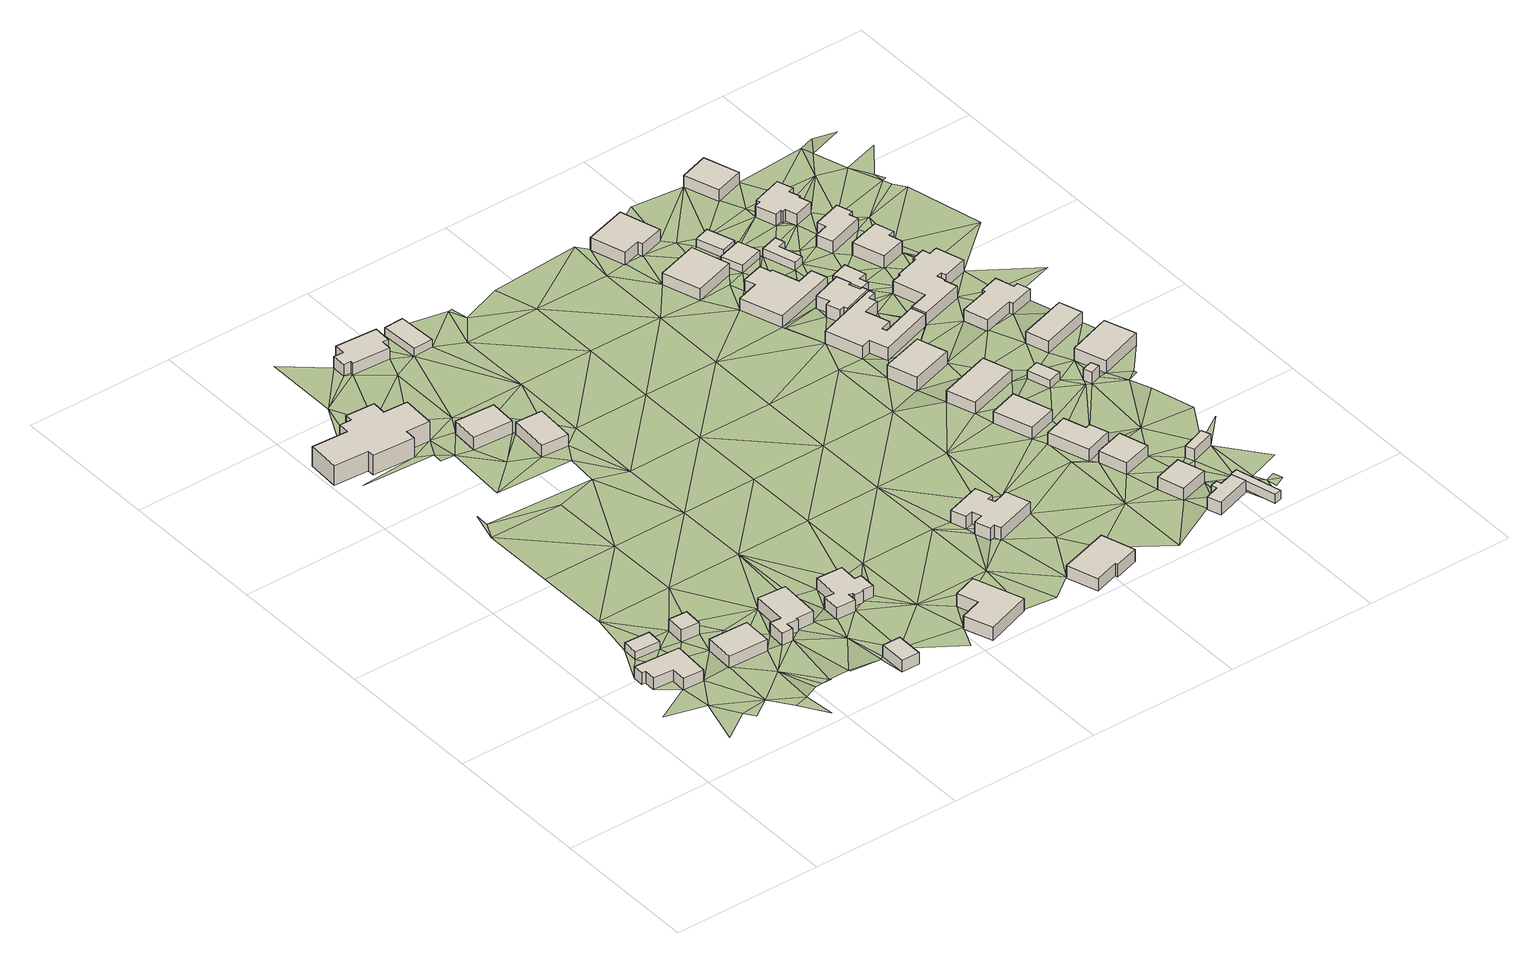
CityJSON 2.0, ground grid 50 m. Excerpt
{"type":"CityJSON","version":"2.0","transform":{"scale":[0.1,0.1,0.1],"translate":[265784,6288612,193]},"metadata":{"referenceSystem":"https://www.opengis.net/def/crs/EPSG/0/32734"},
"CityObjects":{
"building1":{"type":"Building","attributes":{"address":"3 Henning Huizen Street Mamre 7347 Cape Town","building":"house","building:levels":"1","building_height":4.1,"roof_height":198.03,"ground_height":193.93,"plus_code":"4FRWFFMH+HCJ"},"geometry":[{"type":"Solid","lod":"1","boundaries":[[[[0,1,2,3]],[[1,4,5,2]],[[4,6,7,5]],[[6,8,9,7]],[[8,10,11,9]],[[10,12,13,11]],[[12,14,15,13]],[[14,0,3,15]],[[3,2,5,7,9,11,13,15]],[[14,12,10,8,6,4,1,0]]]]}]},
"building2":{"type":"Building","attributes":{"building":"cabin","building:levels":"1","building_height":2.8,"roof_height":196.73,"ground_height":193.93,"plus_code":"4FRWFFMH+JCV"},"geometry":[{"type":"Solid","lod":"1","boundaries":[[[[16,17,18,19]],[[17,20,21,18]],[[20,22,23,21]],[[22,16,19,23]],[[19,18,21,23]],[[22,20,17,16]]]]}]},
"building3":{"type":"Building","attributes":{"building":"yes","building:levels":"1","building_height":4.1,"roof_height":198.22,"ground_height":194.12,"plus_code":"4FRWFFMH+JFP"},"geometry":[{"type":"Solid","lod":"1","boundaries":[[[[24,25,26,27]],[[25,28,29,26]],[[28,30,31,29]],[[30,24,27,31]],[[27,26,29,31]],[[30,28,25,24]]]]}]},
"building4":{"type":"Building","attributes":{"address":"5 Henning Huizen Street Mamre 7347 Cape Town","building":"house","building:levels":"1","building_height":4.1,"roof_height":198.22,"ground_height":194.12,"plus_code":"4FRWFFMH+HGC"},"geometry":[{"type":"Solid","lod":"1","boundaries":[[[[32,33,34,35]],[[33,36,37,34]],[[36,38,39,37]],[[38,32,35,39]],[[35,34,37,39]],[[38,36,33,32]]]]}]},
"building5":{"type":"Building","attributes":{"address":"Johannes Street Mamre 7347 Cape Town","building":"school","building:levels":"2","building_height":6.9,"roof_height":200.7,"ground_height":193.8,"plus_code":"4FRWFFPH+3CC"},"geometry":[{"type":"Solid","lod":"1","boundaries":[[[[40,41,42,43]],[[41,44,45,42]],[[44,46,47,45]],[[46,48,49,47]],[[48,50,51,49]],[[50,52,53,51]],[[52,54,55,53]],[[54,56,57,55]],[[56,58,59,57]],[[58,60,61,59]],[[60,62,63,61]],[[62,64,65,63]],[[64,66,67,65]],[[66,40,43,67]],[[43,42,45,47,49,51,53,55,57,59,61,63,65,67]],[[66,64,62,60,58,56,54,52,50,48,46,44,41,40]]]]}]},
"building6":{"type":"Building","attributes":{"address":"7 Henning Huizen Street Mamre 7347 Cape Town","building":"house","building:levels":"1","building_height":4.1,"roof_height":198.41,"ground_height":194.31,"plus_code":"4FRWFFMH+HHX"},"geometry":[{"type":"Solid","lod":"1","boundaries":[[[[68,69,70,71]],[[69,72,73,70]],[[72,74,75,73]],[[74,76,77,75]],[[76,78,79,77]],[[78,80,81,79]],[[80,82,83,81]],[[82,84,85,83]],[[84,86,87,85]],[[86,68,71,87]],[[71,70,73,75,77,79,81,83,85,87]],[[86,84,82,80,78,76,74,72,69,68]]]]}]},
"building7":{"type":"Building","attributes":{"building":"yes","building:levels":"1","building_height":4.1,"roof_height":199.17,"ground_height":195.07,"plus_code":"4FRWFFMH+FJ5"},"geometry":[{"type":"Solid","lod":"1","boundaries":[[[[88,89,90,91]],[[89,92,93,90]],[[92,94,95,93]],[[94,88,91,95]],[[91,90,93,95]],[[94,92,89,88]]]]}]},
"building8":{"type":"Building","attributes":{"address":"9 Henning Huizen Street Mamre 7347 Cape Town","building":"house","building:levels":"1","building_height":4.1,"roof_height":198.41,"ground_height":194.31,"plus_code":"4FRWFFMH+HMG"},"geometry":[{"type":"Solid","lod":"1","boundaries":[[[[96,97,98,99]],[[97,100,101,98]],[[100,102,103,101]],[[102,104,105,103]],[[104,106,107,105]],[[106,108,109,107]],[[108,110,111,109]],[[110,112,113,111]],[[112,114,115,113]],[[114,116,117,115]],[[116,118,119,117]],[[118,120,121,119]],[[120,122,123,121]],[[122,96,99,123]],[[99,98,101,103,105,107,109,111,113,115,117,119,121,123]],[[122,120,118,116,114,112,110,108,106,104,102,100,97,96]]]]}]},
"building9":{"type":"Building","attributes":{"address":"Johannes Street Mamre 7347 Cape Town","building":"school","building:levels":"1","building_height":4.1,"roof_height":197.99,"ground_height":193.89,"plus_code":"4FRWFFPH+2GH"},"geometry":[{"type":"Solid","lod":"1","boundaries":[[[[124,125,126,127]],[[125,128,129,126]],[[128,130,131,129]],[[130,124,127,131]],[[127,126,129,131]],[[130,128,125,124]]]]}]},
"building10":{"type":"Building","attributes":{"address":"Johannes Street Mamre 7347 Cape Town","building":"school","building:levels":"1","building_height":4.1,"roof_height":197.77,"ground_height":193.67,"plus_code":"4FRWFFMH+XHQ"},"geometry":[{"type":"Solid","lod":"1","boundaries":[[[[132,133,134,135]],[[133,136,137,134]],[[136,138,139,137]],[[138,132,135,139]],[[135,134,137,139]],[[138,136,133,132]]]]}]},
"building11":{"type":"Building","attributes":{"address":"3 Johannes Street Mamre 7347 Cape Town","building":"house","building:levels":"1","building_height":4.1,"roof_height":197.97,"ground_height":193.87,"plus_code":"4FRWFFPH+6G3"},"geometry":[{"type":"Solid","lod":"1","boundaries":[[[[140,141,142,143]],[[141,144,145,142]],[[144,146,147,145]],[[146,148,149,147]],[[148,150,151,149]],[[150,152,153,151]],[[152,154,155,153]],[[154,156,157,155]],[[156,158,159,157]],[[158,140,143,159]],[[143,142,145,147,149,151,153,155,157,159]],[[158,156,154,152,150,148,146,144,141,140]]]]}]},
"building12":{"type":"Building","attributes":{"address":"13 Henning Huizen Street Mamre 7347 Cape Town","building":"house","building:levels":"1","building_height":4.1,"roof_height":199.36,"ground_height":195.26,"plus_code":"4FRWFFMH+FQ9"},"geometry":[{"type":"Solid","lod":"1","boundaries":[[[[160,161,162,163]],[[161,164,165,162]],[[164,166,167,165]],[[166,168,169,167]],[[168,170,171,169]],[[170,160,163,171]],[[163,162,165,167,169,171]],[[170,168,166,164,161,160]]]]}]},
"building13":{"type":"Building","attributes":{"address":"Halbeck Street Mamre 7347 Cape Town","building":"cabin","building:levels":"1","building_height":2.8,"roof_height":196.67,"ground_height":193.87,"plus_code":"4FRWFFPH+5HX"},"geometry":[{"type":"Solid","lod":"1","boundaries":[[[[172,173,174,175]],[[173,176,177,174]],[[176,178,179,177]],[[178,172,175,179]],[[175,174,177,179]],[[178,176,173,172]]]]}]},
"building14":{"type":"Building","attributes":{"address":"14 Halbeck Street Mamre 7347 Cape Town","building":"house","building:levels":"1","building_height":4.1,"roof_height":199.5,"ground_height":195.4,"plus_code":"4FRWFFMH+CXR"},"geometry":[{"type":"Solid","lod":"1","boundaries":[[[[180,181,182,183]],[[181,184,185,182]],[[184,186,187,185]],[[186,188,189,187]],[[188,190,191,189]],[[190,180,183,191]],[[183,182,185,187,189,191]],[[190,188,186,184,181,180]]]]}]},
"building15":{"type":"Building","attributes":{"address":"10 Halbeck Street Mamre 7347 Cape Town","building":"house","building:levels":"1","building_height":4.1,"roof_height":198.96,"ground_height":194.86,"plus_code":"4FRWFFMH+HWM"},"geometry":[{"type":"Solid","lod":"1","boundaries":[[[[192,193,194,195]],[[193,196,197,194]],[[196,198,199,197]],[[198,200,201,199]],[[200,202,203,201]],[[202,204,205,203]],[[204,206,207,205]],[[206,208,209,207]],[[208,210,211,209]],[[210,212,213,211]],[[212,214,215,213]],[[214,216,217,215]],[[216,218,219,217]],[[218,192,195,219]],[[195,194,197,199,201,203,205,207,209,211,213,215,217,219]],[[218,216,214,212,210,208,206,204,202,200,198,196,193,192]]]]}]},
"building16":{"type":"Building","attributes":{"address":"19 Halbeck Street Mamre 7347 Cape Town","building":"house","building:levels":"1","building_height":4.1,"roof_height":199.2,"ground_height":195.1,"plus_code":"4FRWFFMJ+M3M"},"geometry":[{"type":"Solid","lod":"1","boundaries":[[[[220,221,222,223]],[[221,224,225,222]],[[224,226,227,225]],[[226,220,223,227]],[[223,222,225,227]],[[226,224,221,220]]]]}]},
"building17":{"type":"Building","attributes":{"address":"21 Halbeck Street Mamre 7347 Cape Town","building":"house","building:levels":"1","building_height":4.1,"roof_height":199.35,"ground_height":195.25,"plus_code":"4FRWFFMJ+J39"},"geometry":[{"type":"Solid","lod":"1","boundaries":[[[[228,229,230,231]],[[229,232,233,230]],[[232,234,235,233]],[[234,236,237,235]],[[236,238,239,237]],[[238,228,231,239]],[[231,230,233,235,237,239]],[[238,236,234,232,229,228]]]]}]},
"building18":{"type":"Building","attributes":{"address":"9 Halbeck Street Mamre 7347 Cape Town","building":"house","building:levels":"1","building_height":4.1,"roof_height":198.34,"ground_height":194.24,"plus_code":"4FRWFFPH+3WQ"},"geometry":[{"type":"Solid","lod":"1","boundaries":[[[[240,241,242,243]],[[241,244,245,242]],[[244,246,247,245]],[[246,240,243,247]],[[243,242,245,247]],[[246,244,241,240]]]]}]},
"building19":{"type":"Building","attributes":{"address":"25 Halbeck Street Mamre 7347 Cape Town","building":"house","building:levels":"1","building_height":4.1,"roof_height":199.79,"ground_height":195.69,"plus_code":"4FRWFFMJ+F4W"},"geometry":[{"type":"Solid","lod":"1","boundaries":[[[[248,249,250,251]],[[249,252,253,250]],[[252,254,255,253]],[[254,248,251,255]],[[251,250,253,255]],[[254,252,249,248]]]]}]},
"building20":{"type":"Building","attributes":{"address":"23 Halbeck Street Mamre 7347 Cape Town","building":"house","building:levels":"1","building_height":4.1,"roof_height":199.35,"ground_height":195.25,"plus_code":"4FRWFFMJ+H4C"},"geometry":[{"type":"Solid","lod":"1","boundaries":[[[[256,257,258,259]],[[257,260,261,258]],[[260,262,263,261]],[[262,256,259,263]],[[259,258,261,263]],[[262,260,257,256]]]]}]},
"building21":{"type":"Building","attributes":{"address":"15 Halbeck Street Mamre 7347 Cape Town","building":"house","building:levels":"1","building_height":4.1,"roof_height":199.04,"ground_height":194.94,"plus_code":"4FRWFFMJ+R2G"},"geometry":[{"type":"Solid","lod":"1","boundaries":[[[[264,265,266,267]],[[265,268,269,266]],[[268,270,271,269]],[[270,264,267,271]],[[267,266,269,271]],[[270,268,265,264]]]]}]},
"building22":{"type":"Building","attributes":{"address":"Halbeck Street Mamre 7347 Cape Town","building":"house","building:levels":"1","building_height":4.1,"roof_height":200.1,"ground_height":196,"plus_code":"4FRWFFMJ+C5R"},"geometry":[{"type":"Solid","lod":"1","boundaries":[[[[272,273,274,275]],[[273,276,277,274]],[[276,278,279,277]],[[278,280,281,279]],[[280,282,283,281]],[[282,284,285,283]],[[284,286,287,285]],[[286,272,275,287]],[[275,274,277,279,281,283,285,287]],[[286,284,282,280,278,276,273,272]]]]}]},
"building23":{"type":"Building","attributes":{"address":"7 Halbeck Street Mamre 7347 Cape Town","building":"house","building:levels":"1","building_height":4.1,"roof_height":198.2,"ground_height":194.1,"plus_code":"4FRWFFPH+5WF"},"geometry":[{"type":"Solid","lod":"1","boundaries":[[[[288,289,290,291]],[[289,292,293,290]],[[292,294,295,293]],[[294,296,297,295]],[[296,298,299,297]],[[298,288,291,299]],[[291,290,293,295,297,299]],[[298,296,294,292,289,288]]]]}]},
"building24":{"type":"Building","attributes":{"address":"17 Halbeck Street Mamre 7347 Cape Town","building":"house","building:levels":"1","building_height":4.1,"roof_height":199.04,"ground_height":194.94,"plus_code":"4FRWFFMJ+Q32"},"geometry":[{"type":"Solid","lod":"1","boundaries":[[[[300,301,302,303]],[[301,304,305,302]],[[304,306,307,305]],[[306,300,303,307]],[[303,302,305,307]],[[306,304,301,300]]]]}]},
"building25":{"type":"Building","attributes":{"address":"11 Halbeck Street Mamre 7347 Cape Town","building":"house","building:levels":"1","building_height":4.1,"roof_height":198.33,"ground_height":194.23,"plus_code":"4FRWFFPH+2X4"},"geometry":[{"type":"Solid","lod":"1","boundaries":[[[[308,309,310,311]],[[309,312,313,310]],[[312,314,315,313]],[[314,316,317,315]],[[316,318,319,317]],[[318,320,321,319]],[[320,322,323,321]],[[322,324,325,323]],[[324,326,327,325]],[[326,308,311,327]],[[311,310,313,315,317,319,321,323,325,327]],[[326,324,322,320,318,316,314,312,309,308]]]]}]},
"building26":{"type":"Building","attributes":{"address":"13 Halbeck Street Mamre 7347 Cape Town","building":"house","building:levels":"1","building_height":4.1,"roof_height":198.84,"ground_height":194.74,"plus_code":"4FRWFFMJ+W23"},"geometry":[{"type":"Solid","lod":"1","boundaries":[[[[328,329,330,331]],[[329,332,333,330]],[[332,334,335,333]],[[334,336,337,335]],[[336,338,339,337]],[[338,340,341,339]],[[340,342,343,341]],[[342,344,345,343]],[[344,346,347,345]],[[346,348,349,347]],[[348,350,351,349]],[[350,352,353,351]],[[352,354,355,353]],[[354,328,331,355]],[[331,330,333,335,337,339,341,343,345,347,349,351,353,355]],[[354,352,350,348,346,344,342,340,338,336,334,332,329,328]]]]}]},
"building27":{"type":"Building","attributes":{"building":"cabin","building:levels":"1","building_height":2.8,"roof_height":198.8,"ground_height":196,"plus_code":"4FRWFFMJ+C5X"},"geometry":[{"type":"Solid","lod":"1","boundaries":[[[[356,357,358,359]],[[357,360,361,358]],[[360,362,363,361]],[[362,356,359,363]],[[359,358,361,363]],[[362,360,357,356]]]]}]},
"building28":{"type":"Building","attributes":{"address":"Halbeck Street Mamre 7347 Cape Town","building":"house","building:levels":"1","building_height":4.1,"roof_height":198.7,"ground_height":194.6,"plus_code":"4FRWFFMJ+X29"},"geometry":[{"type":"Solid","lod":"1","boundaries":[[[[364,365,366,367]],[[365,368,369,366]],[[368,370,371,369]],[[370,372,373,371]],[[372,374,375,373]],[[374,376,377,375]],[[376,378,379,377]],[[378,380,381,379]],[[380,382,383,381]],[[382,384,385,383]],[[384,386,387,385]],[[386,364,367,387]],[[367,366,369,371,373,375,377,379,381,383,385,387]],[[386,384,382,380,378,376,374,372,370,368,365,364]]]]}]},
"building29":{"type":"Building","attributes":{"address":"Halbeck Street Mamre 7347 Cape Town","building":"cabin","building:levels":"1","building_height":2.8,"roof_height":197.04,"ground_height":194.24,"plus_code":"4FRWFFPJ+32J"},"geometry":[{"type":"Solid","lod":"1","boundaries":[[[[388,389,390,391]],[[389,392,393,390]],[[392,394,395,393]],[[394,388,391,395]],[[391,390,393,395]],[[394,392,389,388]]]]}]},
"building30":{"type":"Building","attributes":{"address":"Halbeck Street Mamre 7347 Cape Town","building":"cabin","building:levels":"1","building_height":2.8,"roof_height":196.9,"ground_height":194.1,"plus_code":"4FRWFFPH+4X9"},"geometry":[{"type":"Solid","lod":"1","boundaries":[[[[396,397,398,399]],[[397,400,401,398]],[[400,402,403,401]],[[402,396,399,403]],[[399,398,401,403]],[[402,400,397,396]]]]}]},
"building31":{"type":"Building","attributes":{"address":"Halbeck Street Mamre 7347 Cape Town","building":"yes","building:levels":"1","building_height":4.1,"roof_height":199.79,"ground_height":195.69,"plus_code":"4FRWFFMJ+G5Q"},"geometry":[{"type":"Solid","lod":"1","boundaries":[[[[404,405,406,407]],[[405,408,409,406]],[[408,410,411,409]],[[410,404,407,411]],[[407,406,409,411]],[[410,408,405,404]]]]}]},
"building32":{"type":"Building","attributes":{"building":"cabin","building:levels":"1","building_height":2.8,"roof_height":198.41,"ground_height":195.61,"plus_code":"4FRWFFMJ+P4G"},"geometry":[{"type":"Solid","lod":"1","boundaries":[[[[412,413,414,415]],[[413,416,417,414]],[[416,418,419,417]],[[418,412,415,419]],[[415,414,417,419]],[[418,416,413,412]]]]}]},
"building33":{"type":"Building","attributes":{"address":"Khorhamer Street Mamre 7347 Cape Town","building":"cabin","building:levels":"1","building_height":2.8,"roof_height":197.34,"ground_height":194.54,"plus_code":"4FRWFFPJ+325"},"geometry":[{"type":"Solid","lod":"1","boundaries":[[[[420,421,422,423]],[[421,424,425,422]],[[424,426,427,425]],[[426,428,429,427]],[[428,430,431,429]],[[430,420,423,431]],[[423,422,425,427,429,431]],[[430,428,426,424,421,420]]]]}]},
"building34":{"type":"Building","attributes":{"address":"Khorhamer Street Mamre 7347 Cape Town","building":"cabin","building:levels":"1","building_height":2.8,"roof_height":197.4,"ground_height":194.6,"plus_code":"4FRWFFMJ+X3P"},"geometry":[{"type":"Solid","lod":"1","boundaries":[[[[432,433,434,435]],[[433,436,437,434]],[[436,438,439,437]],[[438,440,441,439]],[[440,442,443,441]],[[442,432,435,443]],[[435,434,437,439,441,443]],[[442,440,438,436,433,432]]]]}]},
"building35":{"type":"Building","attributes":{"address":"Khorhamer Street Mamre 7347 Cape Town","building":"yes","building:levels":"1","building_height":4.1,"roof_height":199.71,"ground_height":195.61,"plus_code":"4FRWFFMJ+M5W"},"geometry":[{"type":"Solid","lod":"1","boundaries":[[[[444,445,446,447]],[[445,448,449,446]],[[448,450,451,449]],[[450,444,447,451]],[[447,446,449,451]],[[450,448,445,444]]]]}]},
"building36":{"type":"Building","attributes":{"address":"12 Khorhamer Street Mamre 7347 Cape Town","building":"house","building:levels":"1","building_height":4.1,"roof_height":199.02,"ground_height":194.92,"plus_code":"4FRWFFMJ+W48"},"geometry":[{"type":"Solid","lod":"1","boundaries":[[[[452,453,454,455]],[[453,456,457,454]],[[456,458,459,457]],[[458,460,461,459]],[[460,462,463,461]],[[462,464,465,463]],[[464,466,467,465]],[[466,468,469,467]],[[468,470,471,469]],[[470,472,473,471]],[[472,474,475,473]],[[474,476,477,475]],[[476,478,479,477]],[[478,480,481,479]],[[480,482,483,481]],[[482,484,485,483]],[[484,486,487,485]],[[486,452,455,487]],[[455,454,457,459,461,463,465,467,469,471,473,475,477,479,481,483,485,487]],[[486,484,482,480,478,476,474,472,470,468,466,464,462,460,458,456,453,452]]]]}]},
"building37":{"type":"Building","attributes":{"address":"14 Khorhamer Street Mamre 7347 Cape Town","building":"house","building:levels":"1","building_height":4.1,"roof_height":199.2,"ground_height":195.1,"plus_code":"4FRWFFMJ+R5W"},"geometry":[{"type":"Solid","lod":"1","boundaries":[[[[488,489,490,491]],[[489,492,493,490]],[[492,494,495,493]],[[494,496,497,495]],[[496,498,499,497]],[[498,500,501,499]],[[500,502,503,501]],[[502,504,505,503]],[[504,506,507,505]],[[506,488,491,507]],[[491,490,493,495,497,499,501,503,505,507]],[[506,504,502,500,498,496,494,492,489,488]]]]}]},
"building38":{"type":"Building","attributes":{"address":"16 Khorhamer Street Mamre 7347 Cape Town","building":"house","building:levels":"1","building_height":4.1,"roof_height":199.56,"ground_height":195.46,"plus_code":"4FRWFFMJ+Q6C"},"geometry":[{"type":"Solid","lod":"1","boundaries":[[[[508,509,510,511]],[[509,512,513,510]],[[512,514,515,513]],[[514,508,511,515]],[[511,510,513,515]],[[514,512,509,508]]]]}]},
"building39":{"type":"Building","attributes":{"address":"18 Khorhamer Street Mamre 7347 Cape Town","building":"house","building:levels":"1","building_height":4.1,"roof_height":199.99,"ground_height":195.89,"plus_code":"4FRWFFMJ+P6G"},"geometry":[{"type":"Solid","lod":"1","boundaries":[[[[516,517,518,519]],[[517,520,521,518]],[[520,522,523,521]],[[522,516,519,523]],[[519,518,521,523]],[[522,520,517,516]]]]}]},
"building40":{"type":"Building","attributes":{"address":"4 Khorhamer Street Mamre 7347 Cape Town","building":"house","building:levels":"1","building_height":4.1,"roof_height":197.98,"ground_height":193.88,"plus_code":"4FRWFFPJ+633"},"geometry":[{"type":"Solid","lod":"1","boundaries":[[[[524,525,526,527]],[[525,528,529,526]],[[528,530,531,529]],[[530,524,527,531]],[[527,526,529,531]],[[530,528,525,524]]]]}]},
"building41":{"type":"Building","attributes":{"address":"6 Khorhamer Street Mamre 7347 Cape Town","building":"house","building:levels":"1","building_height":4.1,"roof_height":198.39,"ground_height":194.29,"plus_code":"4FRWFFPJ+446"},"geometry":[{"type":"Solid","lod":"1","boundaries":[[[[532,533,534,535]],[[533,536,537,534]],[[536,538,539,537]],[[538,540,541,539]],[[540,542,543,541]],[[542,544,545,543]],[[544,546,547,545]],[[546,548,549,547]],[[548,550,551,549]],[[550,552,553,551]],[[552,554,555,553]],[[554,556,557,555]],[[556,558,559,557]],[[558,532,535,559]],[[535,534,537,539,541,543,545,547,549,551,553,555,557,559]],[[558,556,554,552,550,548,546,544,542,540,538,536,533,532]]]]}]},
"building42":{"type":"Building","attributes":{"address":"8 Khorhamer Street Mamre 7347 Cape Town","building":"house","building:levels":"1","building_height":4.1,"roof_height":198.74,"ground_height":194.64,"plus_code":"4FRWFFPJ+344"},"geometry":[{"type":"Solid","lod":"1","boundaries":[[[[560,561,562,563]],[[561,564,565,562]],[[564,566,567,565]],[[566,568,569,567]],[[568,570,571,569]],[[570,572,573,571]],[[572,574,575,573]],[[574,560,563,575]],[[563,562,565,567,569,571,573,575]],[[574,572,570,568,566,564,561,560]]]]}]},
"building43":{"type":"Building","attributes":{"address":"10 Khorhamer Street Mamre 7347 Cape Town","building":"house","building:levels":"1","building_height":4.1,"roof_height":199.02,"ground_height":194.92,"plus_code":"4FRWFFPJ+245"},"geometry":[{"type":"Solid","lod":"1","boundaries":[[[[576,577,578,579]],[[577,580,581,578]],[[580,582,583,581]],[[582,584,585,583]],[[584,586,587,585]],[[586,576,579,587]],[[579,578,581,583,585,587]],[[586,584,582,580,577,576]]]]}]},
"terrain1":{"type":"TINRelief","geometry":[{"type":"CompositeSurface","lod":"1","boundaries":[[[588,589,590]],[[588,591,592]],[[589,12,10]],[[589,588,593]],[[17,4,594]],[[17,16,4]],[[595,588,592]],[[592,596,595]],[[4,1,594]],[[595,593,588]],[[17,594,20]],[[1,20,594]],[[597,16,22]],[[595,598,593]],[[593,38,1]],[[599,600,595]],[[20,1,25]],[[38,593,598]],[[600,599,601]],[[20,602,22]],[[597,22,602]],[[598,595,603]],[[25,1,38]],[[600,603,595]],[[20,25,602]],[[25,38,604]],[[603,600,605]],[[603,606,598]],[[602,607,597]],[[605,608,603]],[[604,38,609]],[[608,610,603]],[[611,597,612]],[[604,609,613]],[[609,38,36]],[[614,610,608]],[[613,607,602]],[[603,615,606]],[[603,610,616]],[[612,617,611]],[[618,619,617]],[[616,615,603]],[[612,597,607]],[[606,72,36]],[[72,606,615]],[[609,620,613]],[[621,616,610]],[[620,609,36]],[[620,607,613]],[[622,618,617]],[[620,36,72]],[[623,624,621]],[[625,616,626]],[[72,627,620]],[[616,621,628]],[[629,630,631]],[[632,633,634]],[[612,622,617]],[[624,628,621]],[[628,626,616]],[[632,634,635]],[[636,637,626]],[[88,624,89]],[[88,628,624]],[[636,626,628]],[[607,620,638]],[[628,88,94]],[[639,635,634]],[[630,640,641]],[[642,636,628]],[[630,629,640]],[[643,618,622]],[[644,645,629]],[[612,607,646]],[[636,647,648]],[[100,636,642]],[[645,640,629]],[[647,636,100]],[[628,94,649]],[[638,620,648]],[[650,651,645]],[[649,642,628]],[[639,652,653]],[[643,622,612]],[[639,140,635]],[[646,607,638]],[[648,647,638]],[[645,654,640]],[[96,647,100]],[[645,651,128]],[[651,650,133]],[[655,635,154]],[[645,128,654]],[[96,100,97]],[[638,647,96]],[[640,656,653]],[[657,658,649]],[[635,156,154]],[[643,612,646]],[[156,635,140]],[[94,659,649]],[[658,657,660]],[[656,640,654]],[[661,133,650]],[[649,662,657]],[[639,653,663]],[[94,664,665]],[[130,128,651]],[[96,666,638]],[[663,140,639]],[[94,665,659]],[[662,649,659]],[[662,667,668]],[[132,651,133]],[[156,140,158]],[[653,656,663]],[[130,651,132]],[[656,654,669]],[[662,659,667]],[[670,666,671]],[[643,646,672]],[[133,661,673]],[[661,643,672]],[[670,667,674]],[[666,675,638]],[[666,670,674]],[[659,674,667]],[[665,164,659]],[[140,663,141]],[[672,673,661]],[[132,676,130]],[[677,646,638]],[[663,656,172]],[[665,678,164]],[[669,130,676]],[[656,669,679]],[[666,674,675]],[[659,164,680]],[[681,673,672]],[[172,141,663]],[[676,673,681]],[[141,146,144]],[[677,638,675]],[[172,656,679]],[[146,141,172]],[[676,679,669]],[[682,672,646]],[[148,146,178]],[[178,146,172]],[[683,659,680]],[[684,674,659]],[[676,681,679]],[[682,646,677]],[[173,172,679]],[[685,681,672]],[[680,686,683]],[[684,659,683]],[[675,674,687]],[[688,683,686]],[[679,689,173]],[[682,685,672]],[[681,690,679]],[[691,692,173]],[[674,684,687]],[[173,689,691]],[[677,675,693]],[[694,683,688]],[[689,679,690]],[[681,685,690]],[[212,684,683]],[[677,693,682]],[[694,695,683]],[[689,696,691]],[[212,683,697]],[[693,675,687]],[[697,683,695]],[[684,212,206]],[[206,204,684]],[[684,204,687]],[[696,698,691]],[[699,696,689]],[[206,212,210]],[[700,697,695]],[[206,210,208]],[[690,699,689]],[[694,701,695]],[[204,702,687]],[[703,685,682]],[[693,704,682]],[[701,694,181]],[[699,705,696]],[[695,701,706]],[[703,682,704]],[[707,708,709]],[[685,710,690]],[[707,711,708]],[[702,712,687]],[[713,693,687]],[[708,714,702]],[[708,711,714]],[[699,690,710]],[[706,714,711]],[[703,710,685]],[[702,714,712]],[[713,687,712]],[[715,701,181]],[[706,701,715]],[[704,693,716]],[[699,717,705]],[[714,706,718]],[[719,715,181]],[[716,693,713]],[[699,710,720]],[[703,704,329]],[[220,712,714]],[[706,715,718]],[[720,717,699]],[[308,710,703]],[[712,304,713]],[[704,716,329]],[[718,721,714]],[[721,220,714]],[[722,715,719]],[[720,710,246]],[[226,712,220]],[[723,712,226]],[[304,712,723]],[[309,308,703]],[[246,710,724]],[[703,329,309]],[[716,713,268]],[[722,719,725]],[[710,308,724]],[[726,713,304]],[[726,268,713]],[[715,262,718]],[[717,720,727]],[[720,246,728]],[[722,249,715]],[[729,715,249]],[[728,727,720]],[[729,262,715]],[[268,332,716]],[[730,721,718]],[[262,730,718]],[[332,329,716]],[[728,246,731]],[[309,329,732]],[[220,721,234]],[[722,725,733]],[[226,224,723]],[[734,332,268]],[[724,308,735]],[[726,304,736]],[[730,262,737]],[[731,738,728]],[[729,249,739]],[[733,725,740]],[[734,334,332]],[[221,220,234]],[[244,731,246]],[[370,732,329]],[[741,722,733]],[[732,742,309]],[[326,324,308]],[[735,308,324]],[[268,743,734]],[[724,735,744]],[[737,262,745]],[[729,739,746]],[[741,733,276]],[[747,726,736]],[[748,234,749]],[[723,224,300]],[[370,329,750]],[[301,736,304]],[[732,370,742]],[[751,750,329]],[[752,276,753]],[[276,362,741]],[[324,388,735]],[[739,741,754]],[[731,244,755]],[[276,752,362]],[[731,755,756]],[[388,744,735]],[[746,739,404]],[[757,309,742]],[[224,221,758]],[[244,744,394]],[[737,759,748]],[[322,388,324]],[[405,739,754]],[[760,742,370]],[[362,752,761]],[[754,741,360]],[[751,329,762]],[[763,764,765]],[[750,751,766]],[[362,761,767]],[[737,745,759]],[[362,360,741]],[[747,736,301]],[[744,388,394]],[[746,759,745]],[[405,404,739]],[[221,234,768]],[[734,743,769]],[[768,234,748]],[[770,244,394]],[[244,400,755]],[[224,418,300]],[[360,405,754]],[[400,244,770]],[[322,320,318]],[[224,758,418]],[[292,756,771]],[[746,404,410]],[[763,772,764]],[[764,773,774]],[[775,776,360]],[[777,388,322]],[[394,392,770]],[[746,410,759]],[[400,397,755]],[[758,221,768]],[[430,322,318]],[[778,360,776]],[[779,420,318]],[[360,408,405]],[[748,759,450]],[[301,300,416]],[[743,747,506]],[[757,742,780]],[[764,772,773]],[[408,360,778]],[[418,416,300]],[[762,781,751]],[[782,747,301]],[[769,743,783]],[[322,430,777]],[[420,779,784]],[[396,770,392]],[[785,776,786]],[[318,420,430]],[[768,748,450]],[[787,773,788]],[[756,755,528]],[[785,789,776]],[[392,777,430]],[[783,743,506]],[[773,772,790]],[[757,433,784]],[[791,792,793]],[[757,780,433]],[[794,792,791]],[[762,788,781]],[[758,768,795]],[[436,793,796]],[[794,791,780]],[[772,769,790]],[[756,528,771]],[[793,436,791]],[[781,436,796]],[[783,790,769]],[[791,433,780]],[[784,421,420]],[[301,416,512]],[[433,791,436]],[[528,755,397]],[[408,778,797]],[[773,466,788]],[[392,430,428]],[[790,466,773]],[[747,782,506]],[[436,781,438]],[[433,432,784]],[[788,466,781]],[[410,798,759]],[[795,768,448]],[[421,784,432]],[[301,512,782]],[[396,538,397]],[[396,392,538]],[[781,466,438]],[[520,416,795]],[[450,448,768]],[[799,450,759]],[[800,410,408]],[[466,790,801]],[[421,802,424]],[[795,448,520]],[[440,438,442]],[[802,426,424]],[[428,540,392]],[[512,416,514]],[[799,759,803]],[[759,798,803]],[[514,416,520]],[[438,462,442]],[[438,466,462]],[[448,445,520]],[[421,432,568]],[[802,421,566]],[[783,506,804]],[[444,450,799]],[[397,805,528]],[[392,540,538]],[[522,445,444]],[[806,397,538]],[[805,397,806]],[[421,568,566]],[[466,464,462]],[[445,522,520]],[[428,426,807]],[[442,808,432]],[[799,522,444]],[[802,807,426]],[[808,442,462]],[[584,568,432]],[[492,782,512]],[[807,540,428]],[[808,584,432]],[[802,566,561]],[[809,522,799]],[[810,804,506]],[[807,802,561]],[[504,810,506]],[[799,811,809]],[[492,489,782]],[[806,538,533]],[[812,808,462]],[[520,813,514]],[[533,538,536]],[[542,540,544]],[[566,564,561]],[[540,807,544]],[[814,815,804]],[[812,462,816]],[[804,817,814]],[[546,544,807]],[[818,814,817]],[[819,818,817]],[[820,522,809]],[[492,512,821]],[[822,568,584]],[[805,806,823]],[[502,810,504]],[[532,806,533]],[[808,812,824]],[[804,810,500]],[[825,807,561]],[[810,502,500]],[[817,804,826]],[[813,520,827]],[[532,823,806]],[[824,812,828]],[[829,822,584]],[[804,500,826]],[[825,561,830]],[[821,494,492]],[[831,828,832]],[[824,828,831]],[[554,552,825]],[[833,834,824]],[[831,832,835]],[[824,831,835]],[[556,554,558]],[[496,500,498]],[[835,833,824]],[[836,837,822]],[[829,838,822]],[[833,838,829]],[[838,836,822]],[[836,838,830]],[[825,839,554]],[[839,825,830]],[[558,554,839]],[[558,839,532]],[[496,840,500]],[[826,500,840]],[[841,823,532]],[[833,835,842]],[[835,826,842]],[[838,843,830]],[[844,838,833]],[[839,841,532]],[[830,845,839]],[[845,830,843]],[[842,844,833]],[[846,843,838]],[[838,844,846]],[[845,847,839]],[[839,847,841]],[[843,848,845]],[[843,849,848]],[[847,850,841]],[[845,848,851]],[[852,850,847]]]}]}
},
"vertices":[
[275,375,9],[283,499,9],[283,499,50],[275,375,50],[128,508,9],[128,508,50],[126,471,9],[126,471,50],[140,470,9],[140,470,50],[138,433,9],[138,433,50],[207,428,9],[207,428,50],[204,379,9],[204,379,50],
[186,626,9],[184,574,9],[184,574,37],[186,626,37],[268,570,9],[268,570,37],[271,622,9],[271,622,37],
[341,620,9],[337,558,9],[337,558,52],[341,620,52],[399,555,9],[399,555,52],[402,617,9],[402,617,52],
[370,377,11],[504,373,11],[504,373,52],[370,377,52],[507,472,11],[507,472,52],[374,476,11],[374,476,52],
[277,1904,7],[179,1909,7],[179,1909,77],[277,1904,77],[178,1884,7],[178,1884,77],[138,1886,7],[138,1886,77],[136,1848,7],[136,1848,77],[14,1854,7],[14,1854,77],[9,1744,7],[9,1744,77],[127,1738,7],[127,1738,77],[126,1714,7],[126,1714,77],[268,1707,7],[268,1707,77],[270,1744,7],[270,1744,77],[350,1740,7],[350,1740,77],[356,1852,7],[356,1852,77],[274,1856,7],[274,1856,77],
[600,541,11],[593,426,11],[593,426,54],[600,541,54],[556,428,11],[556,428,54],[553,367,11],[553,367,54],[590,366,11],[590,366,54],[591,392,11],[591,392,54],[628,390,11],[628,390,54],[628,398,11],[628,398,54],[687,395,11],[687,395,54],[695,535,11],[695,535,54],
[739,140,21],[738,49,21],[738,49,62],[739,140,62],[799,48,21],[799,48,62],[800,139,21],[800,139,62],
[789,510,13],[785,424,13],[785,424,54],[789,510,54],[751,426,13],[751,426,54],[748,365,13],[748,365,54],[813,362,13],[813,362,54],[814,393,13],[814,393,54],[826,392,13],[826,392,54],[826,382,13],[826,382,54],[857,381,13],[857,381,54],[858,386,13],[858,386,54],[894,384,13],[894,384,54],[896,442,13],[896,442,54],[873,443,13],[873,443,54],[876,506,13],[876,506,54],
[564,1718,5],[431,1725,5],[431,1725,50],[564,1718,50],[426,1633,5],[426,1633,50],[559,1626,5],[559,1626,50],
[565,1618,5],[557,1487,5],[557,1487,48],[565,1618,48],[648,1481,5],[648,1481,48],[656,1613,5],[656,1613,48],
[366,2117,9],[493,2110,9],[493,2110,50],[366,2117,50],[495,2144,9],[495,2144,50],[514,2143,9],[514,2143,50],[517,2202,9],[517,2202,50],[377,2210,9],[377,2210,50],[375,2174,9],[375,2174,50],[343,2176,9],[343,2176,50],[341,2128,9],[341,2128,50],[366,2127,9],[366,2127,50],
[1189,63,18],[1131,226,18],[1131,226,64],[1189,63,64],[1051,198,18],[1051,198,64],[1075,129,18],[1075,129,64],[1002,104,18],[1002,104,64],[1036,9,18],[1036,9,64],
[556,2077,9],[623,2080,9],[623,2080,37],[556,2077,37],[617,2209,9],[617,2209,37],[550,2206,9],[550,2206,37],
[1578,48,21],[1543,159,21],[1543,159,65],[1578,48,65],[1377,108,21],[1377,108,65],[1410,4,21],[1410,4,65],[1493,30,21],[1493,30,65],[1495,22,21],[1495,22,65],
[1483,411,16],[1457,491,16],[1457,491,60],[1483,411,60],[1405,474,16],[1405,474,60],[1397,496,16],[1397,496,60],[1416,502,16],[1416,502,60],[1398,557,16],[1398,557,60],[1280,519,16],[1280,519,60],[1297,469,16],[1297,469,60],[1322,477,16],[1322,477,60],[1333,445,16],[1333,445,60],[1301,435,16],[1301,435,60],[1318,383,16],[1318,383,60],[1335,388,16],[1335,388,60],[1342,365,16],[1342,365,60],
[1698,679,21],[1794,710,21],[1794,710,62],[1698,679,62],[1753,837,21],[1753,837,62],[1657,806,21],[1657,806,62],
[1856,528,21],[1836,589,21],[1836,589,63],[1856,528,63],[1819,584,21],[1819,584,63],[1795,658,21],[1795,658,63],[1718,632,21],[1718,632,63],[1762,497,21],[1762,497,63],
[1357,1780,11],[1496,1823,11],[1496,1823,53],[1357,1780,53],[1458,1948,11],[1458,1948,53],[1318,1905,11],[1318,1905,53],
[1929,300,24],[1834,271,24],[1834,271,68],[1929,300,68],[1860,184,24],[1860,184,68],[1956,213,24],[1956,213,68],
[1808,382,22],[1906,410,22],[1906,410,63],[1808,382,63],[1878,505,22],[1878,505,63],[1780,476,22],[1780,476,63],
[1727,1110,13],[1696,1209,13],[1696,1209,60],[1727,1110,60],[1554,1166,13],[1554,1166,60],[1585,1066,13],[1585,1066,60],
[2005,149,27],[1957,134,27],[1957,134,71],[2005,149,71],[1952,151,27],[1952,151,71],[1927,143,27],[1927,143,71],[1933,124,27],[1933,124,71],[1885,108,27],[1885,108,71],[1900,63,27],[1900,63,71],[2020,102,27],[2020,102,71],
[1358,2046,8],[1439,2070,8],[1439,2070,52],[1358,2046,52],[1399,2204,8],[1399,2204,52],[1259,2162,8],[1259,2162,52],[1294,2046,8],[1294,2046,52],[1353,2063,8],[1353,2063,52],
[1820,929,19],[1789,1023,19],[1789,1023,60],[1820,929,60],[1613,967,19],[1613,967,60],[1643,873,19],[1643,873,60],
[1419,1676,12],[1463,1536,12],[1463,1536,53],[1419,1676,53],[1676,1601,12],[1676,1601,53],[1660,1653,12],[1660,1653,53],[1602,1635,12],[1602,1635,53],[1574,1724,12],[1574,1724,53],[1567,1722,12],[1567,1722,53],[1556,1758,12],[1556,1758,53],[1483,1736,12],[1483,1736,53],[1494,1699,12],[1494,1699,53],
[1728,1473,13],[1513,1401,13],[1513,1401,58],[1728,1473,58],[1554,1279,13],[1554,1279,58],[1585,1289,13],[1585,1289,58],[1606,1228,13],[1606,1228,58],[1787,1289,13],[1787,1289,58],[1772,1335,13],[1772,1335,58],[1654,1295,13],[1654,1295,58],[1649,1310,13],[1649,1310,58],[1686,1323,13],[1686,1323,58],[1660,1401,13],[1660,1401,58],[1716,1419,13],[1716,1419,58],[1707,1446,13],[1707,1446,58],[1734,1455,13],[1734,1455,58],
[2055,11,27],[2080,17,27],[2080,17,58],[2055,11,58],[2040,171,27],[2040,171,58],[2014,165,27],[2014,165,58],
[1696,1582,12],[1595,1547,12],[1595,1547,57],[1696,1582,57],[1610,1504,12],[1610,1504,57],[1593,1499,12],[1593,1499,57],[1609,1454,12],[1609,1454,57],[1625,1459,12],[1625,1459,57],[1630,1445,12],[1630,1445,57],[1729,1480,12],[1729,1480,57],[1723,1499,12],[1723,1499,57],[1714,1496,12],[1714,1496,57],[1701,1533,12],[1701,1533,57],[1711,1537,12],[1711,1537,57],
[1531,1805,12],[1612,1831,12],[1612,1831,40],[1531,1805,40],[1589,1902,12],[1589,1902,40],[1508,1877,12],[1508,1877,40],
[1585,1913,11],[1555,2002,11],[1555,2002,39],[1585,1913,39],[1503,1986,11],[1503,1986,39],[1533,1896,11],[1533,1896,39],
[1985,337,27],[1996,308,27],[1996,308,68],[1985,337,68],[2076,337,27],[2076,337,68],[2065,367,27],[2065,367,68],
[1881,830,25],[1926,844,25],[1926,844,54],[1881,830,54],[1902,920,25],[1902,920,54],[1857,906,25],[1857,906,54],
[1654,1721,15],[1688,1731,15],[1688,1731,43],[1654,1721,43],[1665,1808,15],[1665,1808,43],[1690,1815,15],[1690,1815,43],[1681,1847,15],[1681,1847,43],[1621,1829,15],[1621,1829,43],
[1759,1625,16],[1701,1607,16],[1701,1607,44],[1759,1625,44],[1730,1510,16],[1730,1510,44],[1761,1519,16],[1761,1519,44],[1753,1548,16],[1753,1548,44],[1780,1555,16],[1780,1555,44],
[2023,784,26],[2013,812,26],[2013,812,67],[2023,784,67],[1978,801,26],[1978,801,67],[1988,772,26],[1988,772,67],
[1999,1510,16],[1970,1502,16],[1970,1502,60],[1999,1510,60],[1963,1526,16],[1963,1526,60],[1918,1512,16],[1918,1512,60],[1920,1504,16],[1920,1504,60],[1840,1480,16],[1840,1480,60],[1842,1474,16],[1842,1474,60],[1807,1464,16],[1807,1464,60],[1840,1356,16],[1840,1356,60],[1777,1337,16],[1777,1337,60],[1791,1289,16],[1791,1289,60],[1937,1333,16],[1937,1333,60],[1925,1375,16],[1925,1375,60],[1929,1377,16],[1929,1377,60],[1921,1405,16],[1921,1405,60],[1940,1410,16],[1940,1410,60],[1945,1394,16],[1945,1394,60],[2027,1419,16],[2027,1419,60],
[1908,1153,21],[2008,1182,21],[2008,1182,62],[1908,1153,62],[2012,1170,21],[2012,1170,62],[2092,1193,21],[2092,1193,62],[2079,1236,21],[2079,1236,62],[2063,1231,21],[2063,1231,62],[2045,1293,21],[2045,1293,62],[1981,1274,21],[1981,1274,62],[1984,1263,21],[1984,1263,62],[1884,1234,21],[1884,1234,62],
[2139,1013,25],[2115,1089,25],[2115,1089,66],[2139,1013,66],[1956,1039,25],[1956,1039,66],[1980,963,25],[1980,963,66],
[2197,837,26],[2161,940,26],[2161,940,70],[2197,837,70],[2014,890,26],[2014,890,70],[2049,787,26],[2049,787,70],
[1782,2144,9],[1744,2260,9],[1744,2260,50],[1782,2144,50],[1648,2229,9],[1648,2229,50],[1686,2113,9],[1686,2113,50],
[1838,2040,13],[1736,2007,13],[1736,2007,54],[1838,2040,54],[1740,1995,13],[1740,1995,54],[1719,1988,13],[1719,1988,54],[1741,1920,13],[1741,1920,54],[1762,1927,13],[1762,1927,54],[1765,1918,13],[1765,1918,54],[1775,1922,13],[1775,1922,54],[1787,1885,13],[1787,1885,54],[1854,1906,13],[1854,1906,54],[1842,1943,13],[1842,1943,54],[1848,1945,13],[1848,1945,54],[1836,1981,13],[1836,1981,54],[1855,1988,13],[1855,1988,54],
[1902,1845,15],[1807,1815,15],[1807,1815,57],[1902,1845,57],[1816,1786,15],[1816,1786,57],[1770,1771,15],[1770,1771,57],[1787,1718,15],[1787,1718,57],[1912,1759,15],[1912,1759,57],[1902,1789,15],[1902,1789,57],[1918,1795,15],[1918,1795,57],
[1943,1596,15],[1931,1639,15],[1931,1639,60],[1943,1596,60],[1952,1645,15],[1952,1645,60],[1933,1708,15],[1933,1708,60],[1827,1677,15],[1827,1677,60],[1859,1571,15],[1859,1571,60],
[214,275,11],[204,379,11],[83,316,7],[170,120,12],[269,185,11],[275,375,11],[214,525,9],[356,192,14],[292,150,12],[214,780,7],[370,377,14],[407,114,17],[455,128,17],[465,25,17],[341,620,11],[465,275,14],[399,555,11],[507,152,14],[504,373,14],[465,780,8],[531,154,14],[465,525,11],[559,156,14],[214,1030,5],[465,1030,6],[402,617,11],[560,150,17],[553,367,14],[590,366,14],[214,1280,4],[241,1336,4],[243,1383,4],[600,541,13],[624,152,17],[465,1280,3],[625,142,21],[728,132,21],[591,392,17],[628,390,17],[593,426,13],[716,275,16],[320,1680,8],[268,1707,8],[74,1693,7],[138,1886,8],[178,1884,8],[179,1909,8],[214,2035,8],[687,395,17],[628,398,17],[716,780,9],[277,1904,8],[350,1740,9],[270,1744,8],[748,365,17],[607,1316,5],[318,1648,6],[366,1645,5],[716,1030,7],[716,525,13],[695,535,13],[813,362,17],[355,1434,5],[465,1530,5],[274,1856,8],[356,1852,9],[431,1725,9],[214,2285,8],[465,1785,9],[826,382,17],[814,393,17],[967,275,18],[826,392,17],[613,1420,7],[857,381,18],[465,2035,9],[967,25,22],[1002,104,22],[876,506,14],[894,384,18],[858,386,18],[564,1718,9],[896,442,14],[873,443,14],[716,1280,5],[648,1481,7],[967,525,14],[967,780,11],[656,1613,7],[967,1030,9],[1075,129,22],[716,1785,10],[1131,226,19],[716,1530,7],[967,1280,7],[1218,275,19],[1218,525,16],[967,1530,8],[1189,63,23],[1218,780,12],[1297,50,23],[716,2035,9],[967,1785,11],[760,2180,11],[617,2209,11],[1218,1030,10],[1377,108,24],[1342,365,19],[785,2125,9],[1318,383,19],[774,2182,11],[967,2035,10],[1335,388,19],[1469,275,21],[1398,557,19],[1218,1530,9],[1218,1280,8],[927,2178,10],[1483,411,19],[1405,474,19],[1416,502,19],[1397,496,19],[1218,1785,11],[1457,491,19],[1469,780,16],[1469,1030,14],[1469,525,19],[1720,275,24],[1469,1280,13],[1230,2197,10],[1720,525,22],[1720,25,26],[1218,2035,11],[1718,632,22],[1860,184,27],[1643,873,21],[1357,1780,12],[1885,108,30],[1585,1066,14],[1259,2162,10],[1294,2046,11],[1808,382,24],[1762,497,22],[1358,2046,11],[1469,1530,12],[1927,143,30],[1606,1228,17],[1469,1785,12],[1720,1030,19],[1856,528,26],[1353,2063,11],[1929,300,27],[1933,124,30],[1956,213,27],[1595,1547,16],[1696,1209,17],[1496,1823,12],[1878,505,26],[1906,410,26],[1727,1110,19],[1836,589,22],[1819,584,22],[1609,1454,16],[1630,1445,16],[2005,149,30],[1957,134,30],[1971,275,27],[1469,2035,11],[1439,2070,11],[1676,1601,16],[1881,830,26],[1971,525,26],[1610,1504,16],[2020,102,30],[1728,1473,16],[1654,1295,17],[1686,1323,17],[1649,1310,17],[1625,1459,16],[2055,11,30],[1971,780,26],[1787,1289,17],[1533,1896,12],[1474,2248,8],[1772,1335,17],[1716,1419,16],[1660,1401,17],[2080,17,30],[2099,106,33],[1612,1831,15],[2083,151,27],[1602,1635,16],[1696,1582,16],[1729,1480,16],[1908,1153,25],[1791,1289,17],[1660,1653,16],[2141,86,33],[2105,67,33],[1707,1446,16],[1734,1455,16],[2131,117,33],[1777,1337,17],[1720,1530,16],[1701,1533,16],[1714,1496,16],[1711,1537,16],[1926,844,26],[1723,1499,16],[2190,187,30],[2146,504,29],[2081,721,26],[2170,433,29],[1840,1356,17],[1720,1785,15],[2105,650,29],[1937,1333,21],[1686,2113,13],[1720,2035,13],[1787,1885,15],[1859,1571,19],[2115,743,29],[1971,1280,21],[2118,733,29],[1918,1512,19],[2139,1013,28],[1929,1377,21],[1925,1375,21],[1920,1504,19],[1945,1394,21],[1921,1405,21],[1940,1410,19],[2197,837,29],[2115,1089,28],[1912,1759,16],[1782,2144,13],[1943,1596,19],[1854,1906,16],[2027,1419,19],[2161,940,28],[1963,1526,19],[1933,1708,16],[1902,1845,16],[1971,1530,19],[1970,1502,19],[1952,1645,19],[1931,1639,19],[1999,1510,19],[1918,1795,16],[1902,1789,16],[1971,1785,16],[1971,2035,13],[2222,1280,25],[2022,2165,10],[2203,1566,21],[2108,1897,17],[2145,1829,17],[2067,2007,13],[2117,1868,17],[2031,2121,13],[2109,1937,13],[2121,1901,17],[2073,2181,10],[2190,2045,13],[2147,2158,13]
]}
